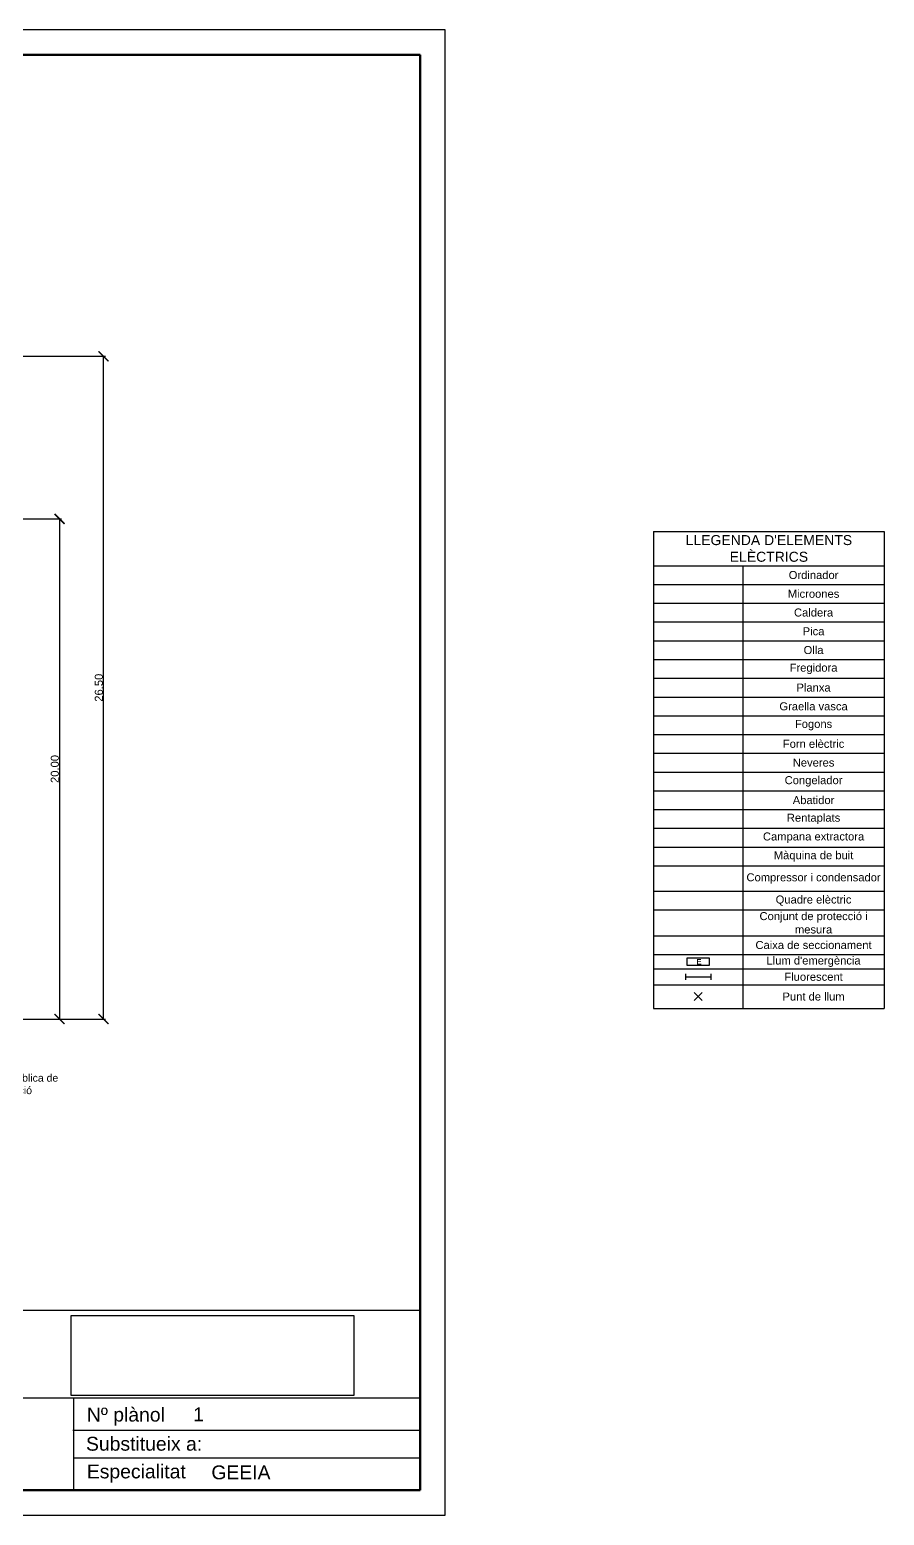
# Model space of a CAD drawing. Header units: millimetres. Extents: x 2412 to 2920, y 1219 to 1516.
# Drawn here: x 2748.7 to 2919.6, y 1219.2 to 1516.2 of the extents above; entities that cross this region are included whole.
import ezdxf

# ---------------------------------------------------------------- set-up
doc = ezdxf.new("R2010")
doc.units = ezdxf.units.MM
doc.layers.get('0').update_dxf_attribs({"color": 252})
for name, color, linetype in [('COTES', 7, 'Continuous'), ('ELÈCTRICA_0', 254, 'Continuous'), ('ELÈCTRICA_15', 7, 'Continuous'), ('ELÈCTRICA_QUADRES', 8, 'Continuous'), ('LLUMS_EMERGÈNCIA', 254, 'Continuous'), ('PORTES', 252, 'Continuous'), ('TAULA', 7, 'Continuous')]:
    doc.layers.add(name, color=color, linetype=linetype)
doc.styles.add('ARIAL', font='arial.ttf')
doc.styles.add('Arial_BoldMT', font='arialbd.ttf', dxfattribs={"height": 0.2})
doc.styles.get("Standard").update_dxf_attribs({"font": 'arial.ttf'})
doc.styles.add('SWIS721', font='swissl.ttf')
doc.dimstyles.new('COTES200', dxfattribs={"dimscale": 4, "dimtxt": 0.1, "dimasz": 0.1, "dimexe": 0.1, "dimexo": 0.05, "dimgap": 0.03, "dimtad": 1, "dimzin": 0, "dimdsep": 46, "dimtxsty": 'SWIS721', "dimblk1": 'ARCHTICK', "dimblk2": 'ARCHTICK', "dimsah": 1, "dimcen": 0.1, "dimclrd": 8, "dimclre": 8, "dimadec": 0, "dimazin": 0, "dimtfac": 1, "dimtmove": 0, "dimatfit": 3, "dimldrblk": 'ARCHTICK', "dimfxl": 1, "dimtolj": 1, "dimtzin": 0, "dimarcsym": 0})
picture_1 = doc.add_image_def('image1.png', size_in_pixel=(6677, 1890))

# ---------------------------------------------------------------- blocks, each defined once
blk = doc.blocks.new('llum_e')
at = {"layer": 'LLUMS_EMERGÈNCIA', "linetype": 'Continuous'}
for p, q in [((0, 0.282), (0, 0)), ((0.911, 0.282), (0, 0.282)), ((0, 0), (0.911, 0)), ((0.911, 0), (0.911, 0.282))]:
    blk.add_line(p, q, dxfattribs=at)
at = {"layer": 'LLUMS_EMERGÈNCIA', "linetype": 'Continuous', "insert": (0.383, 0.252), "char_height": 0.222, "attachment_point": 1, "style": 'Arial_BoldMT'}
blk.add_mtext_dynamic_manual_height_columns('E', width=0.08899, gutter_width=0.89, heights=[0], dxfattribs=at)
blk = doc.blocks.new('fluorescent')
at = {"layer": 'ELÈCTRICA_0', "linetype": 'Continuous', "ltscale": 0.5}
for p, q in [((113.11, -12.15), (113.11, -12.62)), ((113.11, -12.39), (115.14, -12.39)), ((115.14, -12.15), (115.14, -12.62))]:
    blk.add_line(p, q, dxfattribs=at)
blk = doc.blocks.new('punt_llum')
at = {"layer": 'ELÈCTRICA_0', "linetype": 'Continuous', "ltscale": 0.5}
for p, q in [((-0.4, 0.4), (0.4, -0.4)), ((0.4, 0.4), (-0.4, -0.4))]:
    blk.add_line(p, q, dxfattribs=at)
blk = doc.blocks.new('*T57')
at = {"layer": 'TAULA', "color": 0, "linetype": 'ByBlock', "lineweight": -2, "transparency": 16777216}
for p, q in [((0, 0), (46.15, 0)), ((0, 0), (0, -95.39)), ((46.15, 0), (46.15, -95.39)), ((0, -6.87), (46.15, -6.87)), ((17.88, -6.87), (17.88, -95.39)), ((0, -10.62), (46.15, -10.62)), ((0, -14.37), (46.15, -14.37)), ((0, -18.12), (46.15, -18.12)), ((0, -21.87), (46.15, -21.87)), ((0, -25.62), (46.15, -25.62)), ((0, -29.37), (46.15, -29.37)), ((0, -33.12), (46.15, -33.12)), ((0, -36.87), (46.15, -36.87)), ((0, -40.62), (46.15, -40.62)), ((0, -44.37), (46.15, -44.37)), ((0, -48.12), (46.15, -48.12)), ((0, -51.87), (46.15, -51.87)), ((0, -55.62), (46.15, -55.62)), ((0, -59.37), (46.15, -59.37)), ((0, -63.12), (46.15, -63.12)), ((0, -66.87), (46.15, -66.87)), ((0, -71.95), (46.15, -71.95)), ((0, -75.7), (46.15, -75.7)), ((0, -80.84), (46.15, -80.84)), ((0, -84.59), (46.15, -84.59)), ((0, -87.49), (46.15, -87.49)), ((0, -90.63), (46.15, -90.63)), ((0, -95.39), (46.15, -95.39))]:
    blk.add_line(p, q, dxfattribs=at)
at = {"layer": 'TAULA', "color": 0, "transparency": 16777216}
for name, p, xscale, yscale, zscale in [('llum_e', (6.66, -86.75), 5, 5, 5), ('fluorescent', (-276.38, -58.1), 2.5, 2.5, 2.5), ('punt_llum', (8.94, -93.01), 2, 2, 2)]:
    blk.add_blockref(name, p, dxfattribs=dict(at, xscale=xscale, yscale=yscale, zscale=zscale))
at = {"layer": 'TAULA', "color": 0, "transparency": 16777216, "attachment_point": 5}
for s, insert, char_height, width in [("LLEGENDA D'ELEMENTS ELÈCTRICS", (23.08, -3.43), 2, 45.4003), ('Ordinador', (32.01, -8.74), 1.6, 27.5213), ('Microones', (32.01, -12.49), 1.6, 27.5213), ('Caldera', (32.01, -16.24), 1.6, 27.5213), ('Pica', (32.01, -19.99), 1.6, 27.5213), ('Olla', (32.01, -23.74), 1.6, 27.5213), ('Fregidora', (32.01, -27.49), 1.6, 27.5213), ('Planxa', (32.01, -31.24), 1.6, 27.5213), ('Graella vasca', (32.01, -34.99), 1.6, 27.5213), ('Fogons', (32.01, -38.74), 1.6, 27.5213), ('Forn elèctric', (32.01, -42.49), 1.6, 27.5213), ('Neveres', (32.01, -46.24), 1.6, 27.5213), ('Congelador', (32.01, -49.99), 1.6, 27.5213), ('Abatidor', (32.01, -53.74), 1.6, 27.5213), ('Rentaplats', (32.01, -57.49), 1.6, 27.5213), ('Campana extractora', (32.01, -61.24), 1.6, 27.5213), ('Màquina de buit', (32.01, -64.99), 1.6, 27.5213), ('Compressor i condensador', (32.01, -69.41), 1.6, 27.5213), ('Quadre elèctric', (32.01, -73.83), 1.6, 27.5213), ('Conjunt de protecció i mesura', (32.01, -78.27), 1.6, 27.5213), ('Caixa de seccionament', (32.01, -82.71), 1.6, 27.5213), ("Llum d'emergència", (32.01, -86.04), 1.6, 27.5213), ('Fluorescent', (32.01, -89.06), 1.6, 27.5213), ('Punt de llum', (32.01, -93.01), 1.6, 27.5213)]:
    blk.add_mtext(s, dxfattribs=dict(at, insert=insert, char_height=char_height, width=width))
blk = doc.blocks.new('_ARCHTICK')
at = {"color": 0, "linetype": 'ByBlock', "const_width": 0.15}
blk.add_lwpolyline([(-0.5, -0.5), (0.5, 0.5)], dxfattribs=at)
blk = doc.blocks.new('*D62')
at = {"layer": 'COTES', "color": 8, "linetype": 'ByBlock', "lineweight": -2, "ltscale": 0.5, "transparency": 16777216}
for p, q in [((2707.23, 1418.39), (2755.09, 1418.39)), ((2754.69, 1418.39), (2754.69, 1318.39)), ((2707.23, 1318.39), (2755.09, 1318.39))]:
    blk.add_line(p, q, dxfattribs=at)
at = {"layer": 'COTES', "color": 8, "linetype": 'ByBlock', "lineweight": -2, "ltscale": 0.5, "transparency": 16777216, "xscale": 2, "yscale": 2, "zscale": 2}
for p, rotation in [((2754.69, 1418.39), 90), ((2754.69, 1318.39), 270)]:
    blk.add_blockref('_ARCHTICK', p, dxfattribs=dict(at, rotation=rotation))
at = {"layer": 'COTES', "color": 0, "linetype": 'ByBlock', "ltscale": 0.5, "transparency": 16777216, "insert": (2753.75, 1368.39), "char_height": 1.6, "attachment_point": 5, "rotation": 90, "style": 'SWIS721'}
blk.add_mtext('\\A1;20.00', dxfattribs=at)
blk = doc.blocks.new('*D79')
at = {"layer": 'COTES', "color": 8, "linetype": 'ByBlock', "lineweight": -2, "ltscale": 0.5, "transparency": 16777216}
for p, q in [((2734.48, 1450.89), (2763.9, 1450.89)), ((2763.5, 1318.39), (2763.5, 1450.89)), ((2734.48, 1318.39), (2763.9, 1318.39))]:
    blk.add_line(p, q, dxfattribs=at)
at = {"layer": 'COTES', "color": 8, "linetype": 'ByBlock', "lineweight": -2, "ltscale": 0.5, "transparency": 16777216, "xscale": 2, "yscale": 2, "zscale": 2}
for p, rotation in [((2763.5, 1450.89), 90), ((2763.5, 1318.39), 270)]:
    blk.add_blockref('_ARCHTICK', p, dxfattribs=dict(at, rotation=rotation))
at = {"layer": 'COTES', "color": 0, "linetype": 'ByBlock', "ltscale": 0.5, "transparency": 16777216, "insert": (2762.55, 1384.64), "char_height": 1.6, "attachment_point": 5, "rotation": 90, "style": 'SWIS721'}
blk.add_mtext('\\A1;26.50', dxfattribs=at)

msp = doc.modelspace()

# ---------------------------------------------------------------- linework, layer by layer
at = {"layer": 'ELÈCTRICA_15'}
msp.add_line((2831.77, 1516.187), (2411.77, 1516.187), dxfattribs=at)
at = {"layer": 'ELÈCTRICA_15', "linetype": 'Continuous'}
for p, q in [((2831.77, 1219.187), (2831.77, 1516.187)), ((2411.77, 1219.187), (2831.77, 1219.187))]:
    msp.add_line(p, q, dxfattribs=at)
at = {"layer": 'ELÈCTRICA_15', "lineweight": 50}
for p, q in [((2826.77, 1511.187), (2436.77, 1511.187)), ((2826.77, 1224.187), (2826.77, 1511.187)), ((2436.77, 1224.187), (2826.77, 1224.187))]:
    msp.add_line(p, q, dxfattribs=at)
at = {"layer": 'ELÈCTRICA_15', "color": 7}
for p, q in [((2646.77, 1260.187), (2812.924, 1260.187)), ((2826.77, 1224.187), (2826.77, 1260.187)), ((2646.77, 1242.648), (2826.77, 1242.648)), ((2757.54, 1224.187), (2757.54, 1242.648)), ((2757.372, 1236.184), (2826.77, 1236.184)), ((2757.54, 1230.648), (2826.77, 1230.648)), ((2646.77, 1224.187), (2826.77, 1224.187))]:
    msp.add_line(p, q, dxfattribs=at)
at = {"layer": 'ELÈCTRICA_15'}
msp.add_lwpolyline([(2646.77, 1224.187), (2646.77, 1260.187), (2826.77, 1260.187)], dxfattribs=at)

# ---------------------------------------------------------------- block references
msp.add_blockref('*T57', (2873.447, 1415.899))

# ---------------------------------------------------------------- texts
at = {"layer": 'ELÈCTRICA_15', "color": 7, "style": 'ARIAL'}
for s, height, p in [('Nº plànol', 2.7692, (2760.154, 1237.925)), ('Substitueix a:', 2.76923, (2759.986, 1232.103)), ('Especialitat', 2.76923, (2760.154, 1226.567))]:
    msp.add_text(s, height=height, dxfattribs=at).set_placement(p)
for tag, p in [('1', (2781.417, 1237.989)), ('GEEIA', (2785.053, 1226.382))]:
    msp.add_attdef(tag, p, '----', height=2.7692, dxfattribs=at)
at = {"layer": 'ELÈCTRICA_QUADRES', "linetype": 'Continuous', "insert": (2739.762, 1307.383), "char_height": 1.5, "attachment_point": 1, "style": 'SWIS721'}
msp.add_mtext_dynamic_manual_height_columns('Línia pública de distribució', width=17.45459, gutter_width=5, heights=[6.127], dxfattribs=at)

# ---------------------------------------------------------------- dimensions: what is measured, and where the dimension line sits
at = {"layer": 'COTES', "linetype": 'ByBlock', "ltscale": 0.5}
for base, p1, p2, picture, middle in [((2763.497, 1450.894), (2734.284, 1318.394), (2734.284, 1450.894), '*D79', (2762.555, 1384.644)), ((2754.688, 1318.394), (2707.034, 1418.394), (2707.034, 1318.394), '*D62', (2753.746, 1368.394))]:
    dim = msp.add_linear_dim(base=base, p1=p1, p2=p2, angle=90, dimstyle='COTES200', override={"dimtxt": 0.4, "dimasz": 0.5, "dimlfac": 0.2}, dxfattribs=at)
    dim.commit()
    dim.dimension.update_dxf_attribs({"geometry": picture, "text_midpoint": middle})

# ---------------------------------------------------------------- pictures from other files: only their frames are drawn
at = {"layer": 'PORTES'}
image = msp.add_image(picture_1, insert=(2757.006, 1243.152), size_in_units=(56.532, 16.002), dxfattribs=at)
image.dxf.flags = 7

doc.saveas('drawing.dxf')
